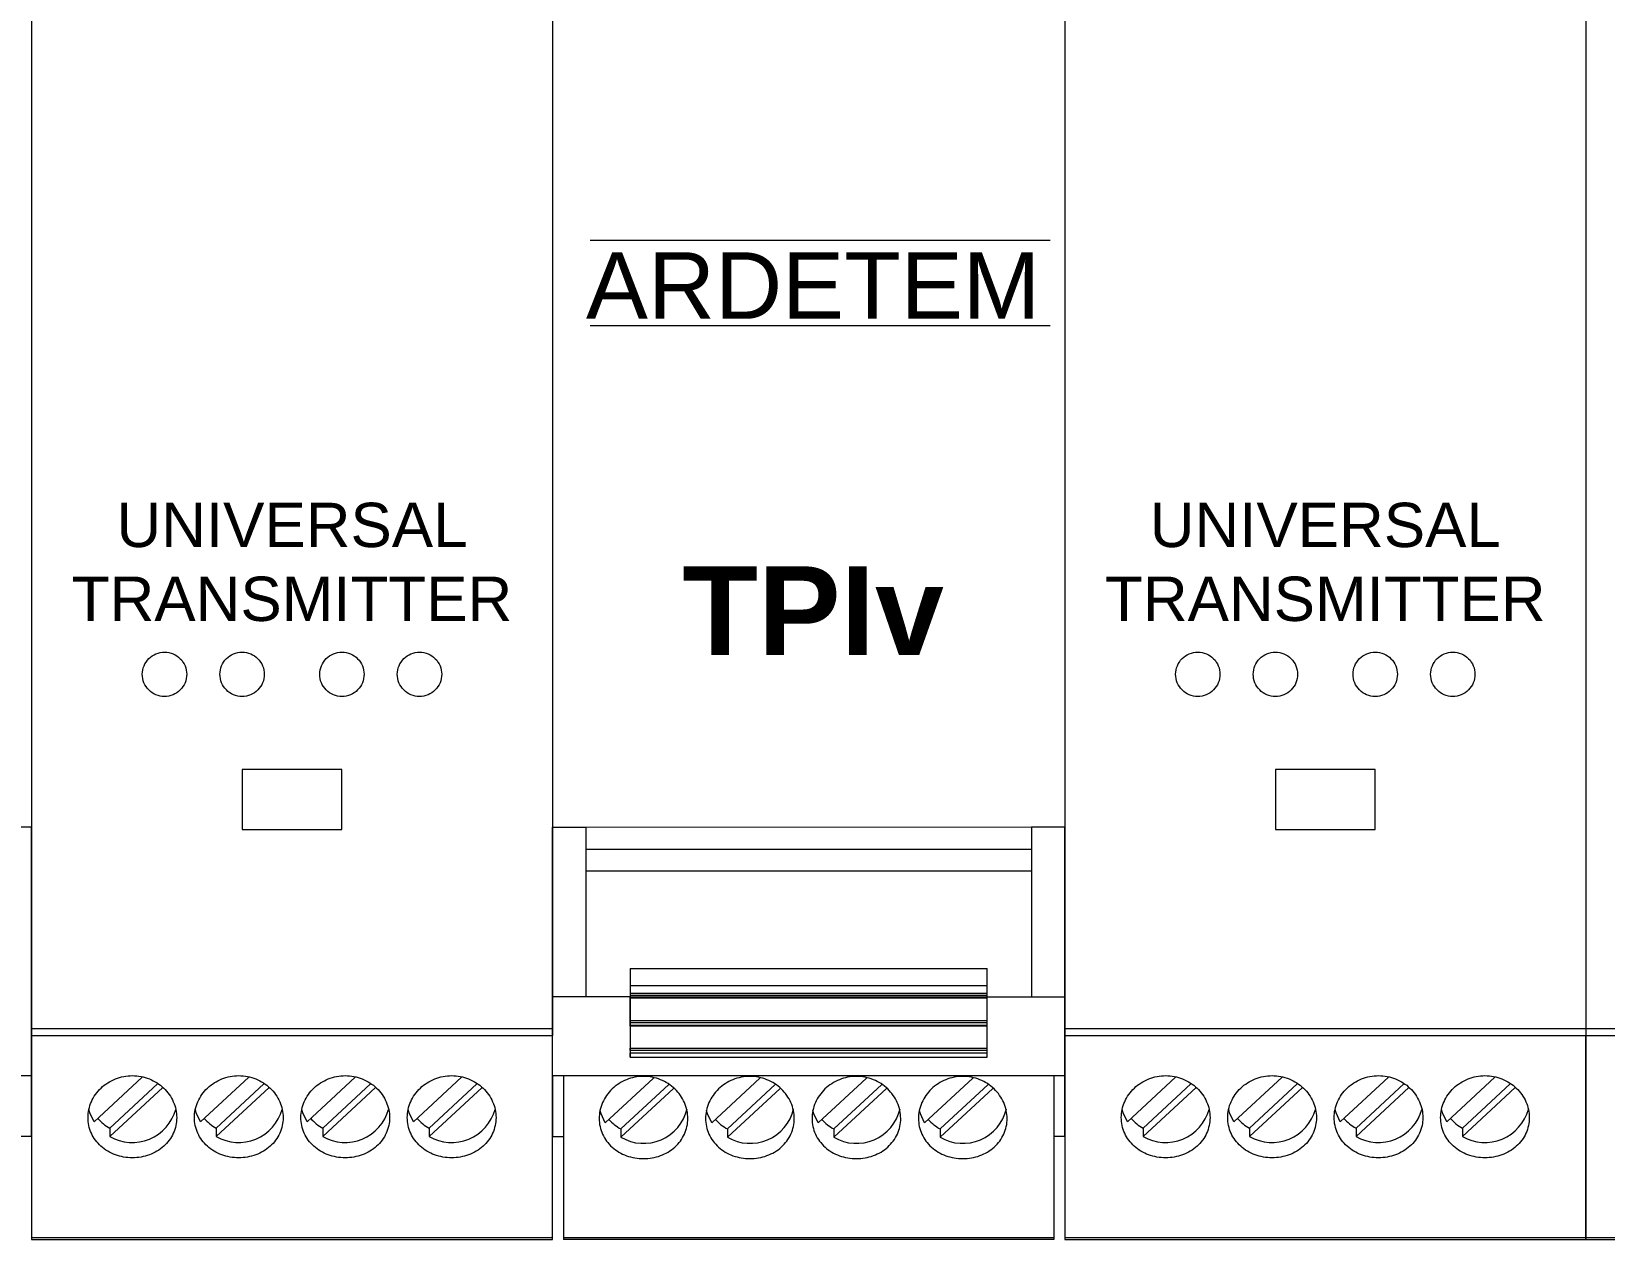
# Model space of a CAD drawing. Header units: millimetres. Extents: x 4137 to 6698, y 1400 to 3585.
# Drawn here: x 5303.6 to 5374.6, y 2686.8 to 2741.3 of the extents above; entities that cross this region are included whole.
import ezdxf

# ---------------------------------------------------------------- set-up
doc = ezdxf.new("R2010")
doc.units = ezdxf.units.MM
doc.layers.add('000-PI-Oprema', color=30, linetype='Continuous', lineweight=5)
doc.styles.get("Standard").update_dxf_attribs({"font": 'arial.ttf'})

msp = doc.modelspace()

# ---------------------------------------------------------------- linework, layer by layer
at = {"color": 0, "linetype": 'ByBlock', "lineweight": 0}
for p, q in [((5303.645, 2777.166), (5303.645, 2696.278)), ((5327.145, 2777.172), (5327.145, 2696.278)), ((5350.245, 2777.166), (5350.245, 2696.278)), ((5303.645, 2694.164), (5303.645, 2705.384)), ((5327.145, 2705.384), (5328.645, 2705.384)), ((5327.145, 2694.164), (5327.145, 2705.384)), ((5350.245, 2694.164), (5350.245, 2705.384)), ((5330.645, 2697.731), (5327.145, 2697.731)), ((5346.744, 2697.731), (5350.244, 2697.731)), ((5303.645, 2694.164), (5280.545, 2694.164)), ((5303.645, 2691.428), (5303.645, 2694.164)), ((5327.145, 2694.164), (5327.145, 2691.428)), ((5350.245, 2694.164), (5327.145, 2694.164)), ((5329.524, 2692.048), (5331.696, 2694.062)), ((5332.391, 2693.77), (5330.231, 2691.767)), ((5334.324, 2692.048), (5336.496, 2694.062)), ((5337.191, 2693.77), (5335.031, 2691.767)), ((5339.124, 2692.048), (5341.296, 2694.062)), ((5341.991, 2693.77), (5339.831, 2691.767)), ((5343.924, 2692.048), (5346.096, 2694.062)), ((5346.791, 2693.77), (5344.631, 2691.767)), ((5350.245, 2691.428), (5350.245, 2694.164)), ((5332.606, 2693.595), (5330.231, 2691.392)), ((5337.406, 2693.595), (5335.031, 2691.392)), ((5342.206, 2693.595), (5339.831, 2691.392)), ((5347.006, 2693.595), (5344.631, 2691.392)), ((5330.231, 2691.767), (5330.231, 2691.392)), ((5335.031, 2691.767), (5335.031, 2691.392)), ((5339.831, 2691.767), (5339.831, 2691.392)), ((5344.631, 2691.767), (5344.631, 2691.392)), ((5327.645, 2686.878), (5349.745, 2686.878)), ((5349.745, 2686.778), (5327.645, 2686.778))]:
    msp.add_line(p, q, dxfattribs=at)
at = {"color": 0, "linetype": 'ByBlock', "lineweight": 0, "ltscale": 0.25}
for p, q in [((5328.834, 2731.857), (5349.584, 2731.857)), ((5328.834, 2728.008), (5349.584, 2728.008)), ((5303.645, 2705.384), (5302.145, 2705.384)), ((5327.145, 2705.384), (5328.645, 2705.384)), ((5328.645, 2705.384), (5348.741, 2705.395)), ((5328.645, 2705.384), (5328.645, 2697.731)), ((5328.645, 2705.384), (5328.645, 2704.384)), ((5348.741, 2705.389), (5348.745, 2697.736)), ((5350.245, 2705.384), (5348.745, 2705.384)), ((5328.645, 2704.384), (5348.741, 2704.395)), ((5348.741, 2704.395), (5348.741, 2703.395)), ((5348.741, 2703.395), (5328.645, 2703.395)), ((5328.645, 2703.395), (5328.645, 2699.395)), ((5330.645, 2699.006), (5346.744, 2699.006)), ((5330.645, 2699.006), (5330.645, 2695.006)), ((5346.744, 2695.006), (5346.744, 2699.006)), ((5346.744, 2698.231), (5330.645, 2698.231)), ((5346.744, 2697.731), (5346.744, 2698.231)), ((5330.645, 2697.888), (5346.744, 2697.888)), ((5346.744, 2697.788), (5330.645, 2697.788)), ((5330.645, 2696.406), (5330.645, 2697.731)), ((5330.645, 2697.731), (5346.744, 2697.731)), ((5330.645, 2697.688), (5346.744, 2697.688)), ((5330.645, 2696.654), (5346.744, 2696.654)), ((5346.744, 2696.554), (5330.645, 2696.554)), ((5330.645, 2696.454), (5346.744, 2696.454)), ((5346.744, 2696.406), (5330.645, 2696.406)), ((5346.744, 2695.406), (5346.744, 2696.406)), ((5330.645, 2695.306), (5330.645, 2695.406)), ((5330.645, 2695.406), (5346.744, 2695.406)), ((5346.744, 2695.306), (5330.645, 2695.306)), ((5330.645, 2695.006), (5330.645, 2695.206)), ((5330.645, 2695.206), (5346.744, 2695.206)), ((5346.744, 2695.206), (5346.744, 2695.306)), ((5330.645, 2695.006), (5346.744, 2695.006)), ((5327.645, 2694.164), (5327.645, 2686.778)), ((5349.745, 2694.164), (5349.745, 2686.778)), ((5303.645, 2691.428), (5303.145, 2691.428)), ((5327.145, 2691.428), (5327.645, 2691.428)), ((5350.245, 2691.428), (5349.745, 2691.428))]:
    msp.add_line(p, q, dxfattribs=at)
at = {"color": 0, "linetype": 'ByBlock', "lineweight": 0, "flags": 128}
for points in [[(5329.524, 2692.048), (5329.332, 2692.454), (5329.29, 2692.605)], [(5334.324, 2692.048), (5334.132, 2692.454), (5334.09, 2692.605)], [(5339.124, 2692.048), (5338.932, 2692.454), (5338.89, 2692.605)], [(5343.924, 2692.048), (5343.732, 2692.454), (5343.69, 2692.605)]]:
    msp.add_lwpolyline(points, dxfattribs=at)
at = {"color": 0, "linetype": 'ByBlock', "lineweight": 0}
for centre, radius, start, end in [((5331.249, 2693.14), 2.023, 239.77246, 346.59994), ((5336.049, 2693.14), 2.023, 239.77246, 346.59994), ((5340.849, 2693.14), 2.023, 239.77246, 346.59994), ((5345.649, 2693.14), 2.023, 239.77246, 346.59994), ((5331.169, 2693.492), 1.964, 221.10603, 241.47408), ((5335.969, 2693.492), 1.964, 221.10603, 241.47408), ((5340.769, 2693.492), 1.964, 221.10603, 241.47408), ((5345.569, 2693.492), 1.964, 221.10603, 241.47408)]:
    msp.add_arc(centre, radius, start, end, dxfattribs=at)
for points in [[(5331.246, 2694.136), (5331.379, 2694.136), (5331.509, 2694.123), (5331.764, 2694.074), (5331.892, 2694.037), (5332.134, 2693.94), (5332.249, 2693.881), (5332.466, 2693.741), (5332.569, 2693.66), (5332.845, 2693.396), (5332.994, 2693.184), (5333.194, 2692.73), (5333.246, 2692.484), (5333.247, 2692.121), (5333.234, 2691.998), (5333.182, 2691.763), (5333.145, 2691.648), (5333.045, 2691.428), (5332.982, 2691.321), (5332.837, 2691.125), (5332.755, 2691.034), (5332.568, 2690.867), (5332.467, 2690.792), (5332.251, 2690.663), (5332.134, 2690.607), (5331.891, 2690.518), (5331.767, 2690.484), (5331.51, 2690.439), (5331.378, 2690.427), (5330.986, 2690.427), (5330.723, 2690.473), (5330.241, 2690.651), (5330.018, 2690.783), (5329.741, 2691.031), (5329.657, 2691.124), (5329.512, 2691.32), (5329.45, 2691.425), (5329.349, 2691.645), (5329.311, 2691.762), (5329.26, 2691.997), (5329.247, 2692.117), (5329.246, 2692.362), (5329.259, 2692.483), (5329.31, 2692.722), (5329.348, 2692.841), (5329.448, 2693.07), (5329.51, 2693.179), (5329.655, 2693.385), (5329.739, 2693.483), (5330.015, 2693.748), (5330.238, 2693.891), (5330.719, 2694.084), (5330.982, 2694.136), (5331.246, 2694.136)], [(5336.046, 2694.136), (5336.179, 2694.136), (5336.309, 2694.123), (5336.564, 2694.074), (5336.692, 2694.037), (5336.934, 2693.94), (5337.049, 2693.881), (5337.266, 2693.741), (5337.369, 2693.66), (5337.645, 2693.396), (5337.794, 2693.184), (5337.994, 2692.73), (5338.046, 2692.484), (5338.047, 2692.121), (5338.034, 2691.998), (5337.982, 2691.763), (5337.945, 2691.648), (5337.845, 2691.428), (5337.782, 2691.321), (5337.637, 2691.125), (5337.555, 2691.034), (5337.368, 2690.867), (5337.267, 2690.792), (5337.051, 2690.663), (5336.934, 2690.607), (5336.691, 2690.518), (5336.567, 2690.484), (5336.31, 2690.439), (5336.178, 2690.427), (5335.786, 2690.427), (5335.523, 2690.473), (5335.041, 2690.651), (5334.818, 2690.783), (5334.541, 2691.031), (5334.457, 2691.124), (5334.312, 2691.32), (5334.25, 2691.425), (5334.149, 2691.645), (5334.111, 2691.762), (5334.06, 2691.997), (5334.047, 2692.117), (5334.046, 2692.362), (5334.059, 2692.483), (5334.11, 2692.722), (5334.148, 2692.841), (5334.248, 2693.07), (5334.31, 2693.179), (5334.455, 2693.385), (5334.539, 2693.483), (5334.815, 2693.748), (5335.038, 2693.891), (5335.519, 2694.084), (5335.782, 2694.136), (5336.046, 2694.136)], [(5340.846, 2694.136), (5340.979, 2694.136), (5341.109, 2694.123), (5341.364, 2694.074), (5341.492, 2694.037), (5341.734, 2693.94), (5341.849, 2693.881), (5342.066, 2693.741), (5342.169, 2693.66), (5342.445, 2693.396), (5342.594, 2693.184), (5342.794, 2692.73), (5342.846, 2692.484), (5342.847, 2692.121), (5342.834, 2691.998), (5342.782, 2691.763), (5342.745, 2691.648), (5342.645, 2691.428), (5342.582, 2691.321), (5342.437, 2691.125), (5342.355, 2691.034), (5342.168, 2690.867), (5342.067, 2690.792), (5341.851, 2690.663), (5341.734, 2690.607), (5341.491, 2690.518), (5341.367, 2690.484), (5341.11, 2690.439), (5340.978, 2690.427), (5340.586, 2690.427), (5340.323, 2690.473), (5339.841, 2690.651), (5339.618, 2690.783), (5339.341, 2691.031), (5339.257, 2691.124), (5339.112, 2691.32), (5339.05, 2691.425), (5338.949, 2691.645), (5338.911, 2691.762), (5338.86, 2691.997), (5338.847, 2692.117), (5338.846, 2692.362), (5338.859, 2692.483), (5338.91, 2692.722), (5338.948, 2692.841), (5339.048, 2693.07), (5339.11, 2693.179), (5339.255, 2693.385), (5339.339, 2693.483), (5339.615, 2693.748), (5339.838, 2693.891), (5340.319, 2694.084), (5340.582, 2694.136), (5340.846, 2694.136)], [(5345.646, 2694.136), (5345.779, 2694.136), (5345.909, 2694.123), (5346.164, 2694.074), (5346.292, 2694.037), (5346.534, 2693.94), (5346.649, 2693.881), (5346.866, 2693.741), (5346.969, 2693.66), (5347.245, 2693.396), (5347.394, 2693.184), (5347.594, 2692.73), (5347.646, 2692.484), (5347.647, 2692.121), (5347.634, 2691.998), (5347.582, 2691.763), (5347.545, 2691.648), (5347.445, 2691.428), (5347.382, 2691.321), (5347.237, 2691.125), (5347.155, 2691.034), (5346.968, 2690.867), (5346.867, 2690.792), (5346.651, 2690.663), (5346.534, 2690.607), (5346.291, 2690.518), (5346.167, 2690.484), (5345.91, 2690.439), (5345.778, 2690.427), (5345.386, 2690.427), (5345.123, 2690.473), (5344.641, 2690.651), (5344.418, 2690.783), (5344.141, 2691.031), (5344.057, 2691.124), (5343.912, 2691.32), (5343.85, 2691.425), (5343.749, 2691.645), (5343.711, 2691.762), (5343.66, 2691.997), (5343.647, 2692.117), (5343.646, 2692.362), (5343.659, 2692.483), (5343.71, 2692.722), (5343.748, 2692.841), (5343.848, 2693.07), (5343.91, 2693.179), (5344.055, 2693.385), (5344.139, 2693.483), (5344.415, 2693.748), (5344.638, 2693.891), (5345.119, 2694.084), (5345.382, 2694.136), (5345.646, 2694.136)]]:
    msp.add_open_spline(points, degree=3, knots=[0, 0, 0, 0, 0.03125, 0.03125, 0.0625, 0.0625, 0.09375, 0.09375, 0.125, 0.125, 0.1875, 0.1875, 0.25, 0.25, 0.28125, 0.28125, 0.3125, 0.3125, 0.34375, 0.34375, 0.375, 0.375, 0.40625, 0.40625, 0.4375, 0.4375, 0.46875, 0.46875, 0.5, 0.5, 0.5625, 0.5625, 0.625, 0.625, 0.65625, 0.65625, 0.6875, 0.6875, 0.71875, 0.71875, 0.75, 0.75, 0.78125, 0.78125, 0.8125, 0.8125, 0.84375, 0.84375, 0.875, 0.875, 0.9375, 0.9375, 1, 1, 1, 1], dxfattribs=at)
at = {"layer": '000-PI-Oprema', "color": 0, "linetype": 'ByBlock', "lineweight": 0}
for p, q in [((5303.645, 2775.704), (5303.645, 2696.278)), ((5327.145, 2775.704), (5327.145, 2696.278)), ((5350.245, 2775.704), (5350.245, 2696.278)), ((5373.745, 2775.704), (5373.745, 2696.278)), ((5373.745, 2775.704), (5373.745, 2696.278)), ((5317.645, 2707.978), (5313.145, 2707.978)), ((5313.145, 2707.978), (5313.145, 2705.278)), ((5317.645, 2705.278), (5317.645, 2707.978)), ((5364.245, 2707.978), (5359.745, 2707.978)), ((5359.745, 2707.978), (5359.745, 2705.278)), ((5364.245, 2705.278), (5364.245, 2707.978)), ((5313.145, 2705.278), (5317.645, 2705.278)), ((5359.745, 2705.278), (5364.245, 2705.278)), ((5327.145, 2696.278), (5303.645, 2696.278)), ((5303.645, 2696.278), (5303.645, 2695.978)), ((5303.645, 2695.978), (5303.645, 2686.878)), ((5303.645, 2695.978), (5327.145, 2695.978)), ((5327.145, 2696.278), (5327.145, 2695.978)), ((5327.145, 2686.878), (5327.145, 2695.978)), ((5373.745, 2696.278), (5350.245, 2696.278)), ((5350.245, 2696.278), (5350.245, 2695.978)), ((5350.245, 2695.978), (5350.245, 2686.878)), ((5350.245, 2695.978), (5373.745, 2695.978)), ((5373.745, 2696.278), (5373.745, 2695.978)), ((5397.245, 2696.278), (5373.745, 2696.278)), ((5373.745, 2696.278), (5373.745, 2695.978)), ((5373.745, 2686.878), (5373.745, 2695.978)), ((5373.745, 2695.978), (5373.745, 2686.878)), ((5373.745, 2695.978), (5397.245, 2695.978)), ((5306.472, 2692.085), (5308.643, 2694.098)), ((5309.331, 2693.799), (5307.179, 2691.804)), ((5311.272, 2692.085), (5313.443, 2694.098)), ((5314.131, 2693.799), (5311.979, 2691.804)), ((5316.072, 2692.085), (5318.243, 2694.098)), ((5318.931, 2693.799), (5316.779, 2691.804)), ((5320.872, 2692.085), (5323.043, 2694.098)), ((5323.731, 2693.799), (5321.579, 2691.804)), ((5353.072, 2692.085), (5355.243, 2694.098)), ((5355.931, 2693.799), (5353.779, 2691.804)), ((5357.872, 2692.085), (5360.043, 2694.098)), ((5360.731, 2693.799), (5358.579, 2691.804)), ((5362.672, 2692.085), (5364.843, 2694.098)), ((5365.531, 2693.799), (5363.379, 2691.804)), ((5367.472, 2692.085), (5369.643, 2694.098)), ((5370.331, 2693.799), (5368.179, 2691.804)), ((5309.564, 2693.641), (5307.179, 2691.43)), ((5314.364, 2693.641), (5311.979, 2691.43)), ((5319.164, 2693.641), (5316.779, 2691.43)), ((5323.964, 2693.641), (5321.579, 2691.43)), ((5356.164, 2693.641), (5353.779, 2691.43)), ((5360.964, 2693.641), (5358.579, 2691.43)), ((5365.764, 2693.641), (5363.379, 2691.43)), ((5370.564, 2693.641), (5368.179, 2691.43)), ((5307.179, 2691.804), (5307.179, 2691.43)), ((5311.979, 2691.804), (5311.979, 2691.43)), ((5316.779, 2691.804), (5316.779, 2691.43)), ((5321.579, 2691.804), (5321.579, 2691.43)), ((5353.779, 2691.804), (5353.779, 2691.43)), ((5358.579, 2691.804), (5358.579, 2691.43)), ((5363.379, 2691.804), (5363.379, 2691.43)), ((5368.179, 2691.804), (5368.179, 2691.43)), ((5303.645, 2686.878), (5327.145, 2686.878)), ((5303.645, 2686.878), (5303.645, 2686.778)), ((5303.645, 2686.778), (5327.145, 2686.778)), ((5327.145, 2686.778), (5327.145, 2686.878)), ((5350.245, 2686.878), (5373.745, 2686.878)), ((5350.245, 2686.878), (5350.245, 2686.778)), ((5350.245, 2686.778), (5373.745, 2686.778)), ((5373.745, 2686.778), (5373.745, 2686.878)), ((5373.745, 2686.878), (5397.245, 2686.878)), ((5373.745, 2686.878), (5373.745, 2686.778)), ((5373.745, 2686.778), (5397.245, 2686.778))]:
    msp.add_line(p, q, dxfattribs=at)
at = {"layer": '000-PI-Oprema', "color": 0, "linetype": 'ByBlock', "lineweight": 0, "flags": 128}
for points in [[(5306.472, 2692.085), (5306.28, 2692.491), (5306.239, 2692.642)], [(5311.272, 2692.085), (5311.08, 2692.491), (5311.039, 2692.642)], [(5316.072, 2692.085), (5315.88, 2692.491), (5315.839, 2692.642)], [(5320.872, 2692.085), (5320.68, 2692.491), (5320.639, 2692.642)], [(5353.072, 2692.085), (5352.88, 2692.491), (5352.839, 2692.642)], [(5357.872, 2692.085), (5357.68, 2692.491), (5357.639, 2692.642)], [(5362.672, 2692.085), (5362.48, 2692.491), (5362.439, 2692.642)], [(5367.472, 2692.085), (5367.28, 2692.491), (5367.239, 2692.642)]]:
    msp.add_lwpolyline(points, dxfattribs=at)
at = {"layer": '000-PI-Oprema', "color": 0, "linetype": 'ByBlock', "lineweight": 0}
for centre, radius, start, end in [((5308.193, 2693.193), 2.034, 240.1007, 344.49957), ((5312.993, 2693.193), 2.034, 240.1007, 344.49957), ((5317.793, 2693.193), 2.034, 240.1007, 344.49957), ((5322.593, 2693.193), 2.034, 240.1007, 344.49957), ((5354.793, 2693.193), 2.034, 240.1007, 344.49957), ((5359.593, 2693.193), 2.034, 240.1007, 344.49957), ((5364.393, 2693.193), 2.034, 240.1007, 344.49957), ((5369.193, 2693.193), 2.034, 240.1007, 344.49957), ((5308.117, 2693.53), 1.964, 221.10603, 241.47408), ((5312.917, 2693.53), 1.964, 221.10603, 241.47408), ((5317.717, 2693.53), 1.964, 221.10603, 241.47408), ((5322.517, 2693.53), 1.964, 221.10603, 241.47408), ((5354.717, 2693.53), 1.964, 221.10603, 241.47408), ((5359.517, 2693.53), 1.964, 221.10603, 241.47408), ((5364.317, 2693.53), 1.964, 221.10603, 241.47408), ((5369.117, 2693.53), 1.964, 221.10603, 241.47408)]:
    msp.add_arc(centre, radius, start, end, dxfattribs=at)
for points, knots in [([(5308.645, 2712.278), (5308.645, 2712.147), (5308.67, 2712.018), (5308.77, 2711.777), (5308.843, 2711.666), (5309.027, 2711.481), (5309.138, 2711.406), (5309.38, 2711.305), (5309.513, 2711.278), (5309.775, 2711.278), (5309.907, 2711.304), (5310.15, 2711.405), (5310.261, 2711.479), (5310.447, 2711.666), (5310.52, 2711.776), (5310.619, 2712.018), (5310.645, 2712.148), (5310.645, 2712.407), (5310.619, 2712.537), (5310.521, 2712.777), (5310.447, 2712.889), (5310.264, 2713.074), (5310.153, 2713.15), (5309.91, 2713.251), (5309.779, 2713.278), (5309.514, 2713.278), (5309.383, 2713.252), (5309.139, 2713.151), (5309.028, 2713.076), (5308.752, 2712.798), (5308.645, 2712.54), (5308.645, 2712.278)], [0, 0, 0, 0, 0.0625, 0.0625, 0.125, 0.125, 0.1875, 0.1875, 0.25, 0.25, 0.3125, 0.3125, 0.375, 0.375, 0.4375, 0.4375, 0.5, 0.5, 0.5625, 0.5625, 0.625, 0.625, 0.6875, 0.6875, 0.75, 0.75, 0.8125, 0.8125, 0.875, 0.875, 1, 1, 1, 1]), ([(5312.145, 2712.278), (5312.145, 2712.147), (5312.17, 2712.018), (5312.27, 2711.777), (5312.343, 2711.666), (5312.527, 2711.481), (5312.638, 2711.406), (5312.88, 2711.305), (5313.013, 2711.278), (5313.275, 2711.278), (5313.407, 2711.304), (5313.65, 2711.405), (5313.761, 2711.479), (5313.947, 2711.666), (5314.02, 2711.776), (5314.119, 2712.018), (5314.145, 2712.148), (5314.145, 2712.407), (5314.119, 2712.537), (5314.021, 2712.777), (5313.947, 2712.889), (5313.764, 2713.074), (5313.653, 2713.15), (5313.41, 2713.251), (5313.279, 2713.278), (5313.014, 2713.278), (5312.883, 2713.252), (5312.639, 2713.151), (5312.528, 2713.076), (5312.252, 2712.798), (5312.145, 2712.54), (5312.145, 2712.278)], [0, 0, 0, 0, 0.0625, 0.0625, 0.125, 0.125, 0.1875, 0.1875, 0.25, 0.25, 0.3125, 0.3125, 0.375, 0.375, 0.4375, 0.4375, 0.5, 0.5, 0.5625, 0.5625, 0.625, 0.625, 0.6875, 0.6875, 0.75, 0.75, 0.8125, 0.8125, 0.875, 0.875, 1, 1, 1, 1]), ([(5316.645, 2712.278), (5316.645, 2712.147), (5316.67, 2712.018), (5316.77, 2711.777), (5316.843, 2711.666), (5317.027, 2711.481), (5317.138, 2711.406), (5317.38, 2711.305), (5317.513, 2711.278), (5317.775, 2711.278), (5317.907, 2711.304), (5318.15, 2711.405), (5318.261, 2711.479), (5318.447, 2711.666), (5318.52, 2711.776), (5318.619, 2712.018), (5318.645, 2712.148), (5318.645, 2712.407), (5318.619, 2712.537), (5318.521, 2712.777), (5318.447, 2712.889), (5318.264, 2713.074), (5318.153, 2713.15), (5317.91, 2713.251), (5317.779, 2713.278), (5317.514, 2713.278), (5317.383, 2713.252), (5317.139, 2713.151), (5317.028, 2713.076), (5316.752, 2712.798), (5316.645, 2712.54), (5316.645, 2712.278)], [0, 0, 0, 0, 0.0625, 0.0625, 0.125, 0.125, 0.1875, 0.1875, 0.25, 0.25, 0.3125, 0.3125, 0.375, 0.375, 0.4375, 0.4375, 0.5, 0.5, 0.5625, 0.5625, 0.625, 0.625, 0.6875, 0.6875, 0.75, 0.75, 0.8125, 0.8125, 0.875, 0.875, 1, 1, 1, 1]), ([(5320.145, 2712.278), (5320.145, 2712.147), (5320.17, 2712.018), (5320.27, 2711.777), (5320.343, 2711.666), (5320.527, 2711.481), (5320.638, 2711.406), (5320.88, 2711.305), (5321.013, 2711.278), (5321.275, 2711.278), (5321.407, 2711.304), (5321.65, 2711.405), (5321.761, 2711.479), (5321.947, 2711.666), (5322.02, 2711.776), (5322.119, 2712.018), (5322.145, 2712.148), (5322.145, 2712.407), (5322.119, 2712.537), (5322.021, 2712.777), (5321.947, 2712.889), (5321.764, 2713.074), (5321.653, 2713.15), (5321.41, 2713.251), (5321.279, 2713.278), (5321.014, 2713.278), (5320.883, 2713.252), (5320.639, 2713.151), (5320.528, 2713.076), (5320.252, 2712.798), (5320.145, 2712.54), (5320.145, 2712.278)], [0, 0, 0, 0, 0.0625, 0.0625, 0.125, 0.125, 0.1875, 0.1875, 0.25, 0.25, 0.3125, 0.3125, 0.375, 0.375, 0.4375, 0.4375, 0.5, 0.5, 0.5625, 0.5625, 0.625, 0.625, 0.6875, 0.6875, 0.75, 0.75, 0.8125, 0.8125, 0.875, 0.875, 1, 1, 1, 1]), ([(5355.245, 2712.278), (5355.245, 2712.147), (5355.27, 2712.018), (5355.37, 2711.777), (5355.443, 2711.666), (5355.627, 2711.481), (5355.738, 2711.406), (5355.98, 2711.305), (5356.113, 2711.278), (5356.375, 2711.278), (5356.507, 2711.304), (5356.75, 2711.405), (5356.861, 2711.479), (5357.047, 2711.666), (5357.12, 2711.776), (5357.219, 2712.018), (5357.245, 2712.148), (5357.245, 2712.407), (5357.219, 2712.537), (5357.121, 2712.777), (5357.047, 2712.889), (5356.864, 2713.074), (5356.753, 2713.15), (5356.51, 2713.251), (5356.379, 2713.278), (5356.114, 2713.278), (5355.983, 2713.252), (5355.739, 2713.151), (5355.628, 2713.076), (5355.352, 2712.798), (5355.245, 2712.54), (5355.245, 2712.278)], [0, 0, 0, 0, 0.0625, 0.0625, 0.125, 0.125, 0.1875, 0.1875, 0.25, 0.25, 0.3125, 0.3125, 0.375, 0.375, 0.4375, 0.4375, 0.5, 0.5, 0.5625, 0.5625, 0.625, 0.625, 0.6875, 0.6875, 0.75, 0.75, 0.8125, 0.8125, 0.875, 0.875, 1, 1, 1, 1]), ([(5358.745, 2712.278), (5358.745, 2712.147), (5358.77, 2712.018), (5358.87, 2711.777), (5358.943, 2711.666), (5359.127, 2711.481), (5359.238, 2711.406), (5359.48, 2711.305), (5359.613, 2711.278), (5359.875, 2711.278), (5360.007, 2711.304), (5360.25, 2711.405), (5360.361, 2711.479), (5360.547, 2711.666), (5360.62, 2711.776), (5360.719, 2712.018), (5360.745, 2712.148), (5360.745, 2712.407), (5360.719, 2712.537), (5360.621, 2712.777), (5360.547, 2712.889), (5360.364, 2713.074), (5360.253, 2713.15), (5360.01, 2713.251), (5359.879, 2713.278), (5359.614, 2713.278), (5359.483, 2713.252), (5359.239, 2713.151), (5359.128, 2713.076), (5358.852, 2712.798), (5358.745, 2712.54), (5358.745, 2712.278)], [0, 0, 0, 0, 0.0625, 0.0625, 0.125, 0.125, 0.1875, 0.1875, 0.25, 0.25, 0.3125, 0.3125, 0.375, 0.375, 0.4375, 0.4375, 0.5, 0.5, 0.5625, 0.5625, 0.625, 0.625, 0.6875, 0.6875, 0.75, 0.75, 0.8125, 0.8125, 0.875, 0.875, 1, 1, 1, 1]), ([(5363.245, 2712.278), (5363.245, 2712.147), (5363.27, 2712.018), (5363.37, 2711.777), (5363.443, 2711.666), (5363.627, 2711.481), (5363.738, 2711.406), (5363.98, 2711.305), (5364.113, 2711.278), (5364.375, 2711.278), (5364.507, 2711.304), (5364.75, 2711.405), (5364.861, 2711.479), (5365.047, 2711.666), (5365.12, 2711.776), (5365.219, 2712.018), (5365.245, 2712.148), (5365.245, 2712.407), (5365.219, 2712.537), (5365.121, 2712.777), (5365.047, 2712.889), (5364.864, 2713.074), (5364.753, 2713.15), (5364.51, 2713.251), (5364.379, 2713.278), (5364.114, 2713.278), (5363.983, 2713.252), (5363.739, 2713.151), (5363.628, 2713.076), (5363.352, 2712.798), (5363.245, 2712.54), (5363.245, 2712.278)], [0, 0, 0, 0, 0.0625, 0.0625, 0.125, 0.125, 0.1875, 0.1875, 0.25, 0.25, 0.3125, 0.3125, 0.375, 0.375, 0.4375, 0.4375, 0.5, 0.5, 0.5625, 0.5625, 0.625, 0.625, 0.6875, 0.6875, 0.75, 0.75, 0.8125, 0.8125, 0.875, 0.875, 1, 1, 1, 1]), ([(5366.745, 2712.278), (5366.745, 2712.147), (5366.77, 2712.018), (5366.87, 2711.777), (5366.943, 2711.666), (5367.127, 2711.481), (5367.238, 2711.406), (5367.48, 2711.305), (5367.613, 2711.278), (5367.875, 2711.278), (5368.007, 2711.304), (5368.25, 2711.405), (5368.361, 2711.479), (5368.547, 2711.666), (5368.62, 2711.776), (5368.719, 2712.018), (5368.745, 2712.148), (5368.745, 2712.407), (5368.719, 2712.537), (5368.621, 2712.777), (5368.547, 2712.889), (5368.364, 2713.074), (5368.253, 2713.15), (5368.01, 2713.251), (5367.879, 2713.278), (5367.614, 2713.278), (5367.483, 2713.252), (5367.239, 2713.151), (5367.128, 2713.076), (5366.852, 2712.798), (5366.745, 2712.54), (5366.745, 2712.278)], [0, 0, 0, 0, 0.0625, 0.0625, 0.125, 0.125, 0.1875, 0.1875, 0.25, 0.25, 0.3125, 0.3125, 0.375, 0.375, 0.4375, 0.4375, 0.5, 0.5, 0.5625, 0.5625, 0.625, 0.625, 0.6875, 0.6875, 0.75, 0.75, 0.8125, 0.8125, 0.875, 0.875, 1, 1, 1, 1]), ([(5308.195, 2690.464), (5308.327, 2690.464), (5308.457, 2690.476), (5308.713, 2690.521), (5308.84, 2690.555), (5309.082, 2690.645), (5309.197, 2690.699), (5309.414, 2690.829), (5309.517, 2690.905), (5309.794, 2691.153), (5309.943, 2691.354), (5310.142, 2691.793), (5310.195, 2692.035), (5310.195, 2692.398), (5310.182, 2692.522), (5310.131, 2692.762), (5310.093, 2692.879), (5309.993, 2693.107), (5309.93, 2693.218), (5309.786, 2693.424), (5309.703, 2693.52), (5309.516, 2693.699), (5309.416, 2693.778), (5309.199, 2693.917), (5309.082, 2693.977), (5308.84, 2694.074), (5308.715, 2694.111), (5308.459, 2694.161), (5308.326, 2694.173), (5307.935, 2694.173), (5307.671, 2694.123), (5307.19, 2693.93), (5306.967, 2693.787), (5306.69, 2693.523), (5306.605, 2693.425), (5306.46, 2693.219), (5306.398, 2693.11), (5306.298, 2692.882), (5306.259, 2692.763), (5306.208, 2692.524), (5306.195, 2692.402), (5306.195, 2692.157), (5306.208, 2692.037), (5306.258, 2691.802), (5306.297, 2691.686), (5306.397, 2691.465), (5306.458, 2691.361), (5306.603, 2691.164), (5306.687, 2691.071), (5306.964, 2690.822), (5307.187, 2690.689), (5307.668, 2690.512), (5307.93, 2690.464), (5308.195, 2690.464)], [0, 0, 0, 0, 0.03125, 0.03125, 0.0625, 0.0625, 0.09375, 0.09375, 0.125, 0.125, 0.1875, 0.1875, 0.25, 0.25, 0.28125, 0.28125, 0.3125, 0.3125, 0.34375, 0.34375, 0.375, 0.375, 0.40625, 0.40625, 0.4375, 0.4375, 0.46875, 0.46875, 0.5, 0.5, 0.5625, 0.5625, 0.625, 0.625, 0.65625, 0.65625, 0.6875, 0.6875, 0.71875, 0.71875, 0.75, 0.75, 0.78125, 0.78125, 0.8125, 0.8125, 0.84375, 0.84375, 0.875, 0.875, 0.9375, 0.9375, 1, 1, 1, 1]), ([(5312.995, 2690.464), (5313.127, 2690.464), (5313.257, 2690.476), (5313.513, 2690.521), (5313.64, 2690.555), (5313.882, 2690.645), (5313.997, 2690.699), (5314.214, 2690.829), (5314.317, 2690.905), (5314.594, 2691.153), (5314.743, 2691.354), (5314.942, 2691.793), (5314.995, 2692.035), (5314.995, 2692.398), (5314.982, 2692.522), (5314.931, 2692.762), (5314.893, 2692.879), (5314.793, 2693.107), (5314.73, 2693.218), (5314.586, 2693.424), (5314.503, 2693.52), (5314.316, 2693.699), (5314.216, 2693.778), (5313.999, 2693.917), (5313.882, 2693.977), (5313.64, 2694.074), (5313.515, 2694.111), (5313.259, 2694.161), (5313.126, 2694.173), (5312.735, 2694.173), (5312.471, 2694.123), (5311.99, 2693.93), (5311.767, 2693.787), (5311.49, 2693.523), (5311.405, 2693.425), (5311.26, 2693.219), (5311.198, 2693.11), (5311.098, 2692.882), (5311.059, 2692.763), (5311.008, 2692.524), (5310.995, 2692.402), (5310.995, 2692.157), (5311.008, 2692.037), (5311.058, 2691.802), (5311.097, 2691.686), (5311.197, 2691.465), (5311.258, 2691.361), (5311.403, 2691.164), (5311.487, 2691.071), (5311.764, 2690.822), (5311.987, 2690.689), (5312.468, 2690.512), (5312.73, 2690.464), (5312.995, 2690.464)], [0, 0, 0, 0, 0.03125, 0.03125, 0.0625, 0.0625, 0.09375, 0.09375, 0.125, 0.125, 0.1875, 0.1875, 0.25, 0.25, 0.28125, 0.28125, 0.3125, 0.3125, 0.34375, 0.34375, 0.375, 0.375, 0.40625, 0.40625, 0.4375, 0.4375, 0.46875, 0.46875, 0.5, 0.5, 0.5625, 0.5625, 0.625, 0.625, 0.65625, 0.65625, 0.6875, 0.6875, 0.71875, 0.71875, 0.75, 0.75, 0.78125, 0.78125, 0.8125, 0.8125, 0.84375, 0.84375, 0.875, 0.875, 0.9375, 0.9375, 1, 1, 1, 1]), ([(5317.795, 2690.464), (5317.927, 2690.464), (5318.057, 2690.476), (5318.313, 2690.521), (5318.44, 2690.555), (5318.682, 2690.645), (5318.797, 2690.699), (5319.014, 2690.829), (5319.117, 2690.905), (5319.394, 2691.153), (5319.543, 2691.354), (5319.742, 2691.793), (5319.795, 2692.035), (5319.795, 2692.398), (5319.782, 2692.522), (5319.731, 2692.762), (5319.693, 2692.879), (5319.593, 2693.107), (5319.53, 2693.218), (5319.386, 2693.424), (5319.303, 2693.52), (5319.116, 2693.699), (5319.016, 2693.778), (5318.799, 2693.917), (5318.682, 2693.977), (5318.44, 2694.074), (5318.315, 2694.111), (5318.059, 2694.161), (5317.926, 2694.173), (5317.535, 2694.173), (5317.271, 2694.123), (5316.79, 2693.93), (5316.567, 2693.787), (5316.29, 2693.523), (5316.205, 2693.425), (5316.06, 2693.219), (5315.998, 2693.11), (5315.898, 2692.882), (5315.859, 2692.763), (5315.808, 2692.524), (5315.795, 2692.402), (5315.795, 2692.157), (5315.808, 2692.037), (5315.858, 2691.802), (5315.897, 2691.686), (5315.997, 2691.465), (5316.058, 2691.361), (5316.203, 2691.164), (5316.287, 2691.071), (5316.564, 2690.822), (5316.787, 2690.689), (5317.268, 2690.512), (5317.53, 2690.464), (5317.795, 2690.464)], [0, 0, 0, 0, 0.03125, 0.03125, 0.0625, 0.0625, 0.09375, 0.09375, 0.125, 0.125, 0.1875, 0.1875, 0.25, 0.25, 0.28125, 0.28125, 0.3125, 0.3125, 0.34375, 0.34375, 0.375, 0.375, 0.40625, 0.40625, 0.4375, 0.4375, 0.46875, 0.46875, 0.5, 0.5, 0.5625, 0.5625, 0.625, 0.625, 0.65625, 0.65625, 0.6875, 0.6875, 0.71875, 0.71875, 0.75, 0.75, 0.78125, 0.78125, 0.8125, 0.8125, 0.84375, 0.84375, 0.875, 0.875, 0.9375, 0.9375, 1, 1, 1, 1]), ([(5322.595, 2690.464), (5322.727, 2690.464), (5322.857, 2690.476), (5323.113, 2690.521), (5323.24, 2690.555), (5323.482, 2690.645), (5323.597, 2690.699), (5323.814, 2690.829), (5323.917, 2690.905), (5324.194, 2691.153), (5324.343, 2691.354), (5324.542, 2691.793), (5324.595, 2692.035), (5324.595, 2692.398), (5324.582, 2692.522), (5324.531, 2692.762), (5324.493, 2692.879), (5324.393, 2693.107), (5324.33, 2693.218), (5324.186, 2693.424), (5324.103, 2693.52), (5323.916, 2693.699), (5323.816, 2693.778), (5323.599, 2693.917), (5323.482, 2693.977), (5323.24, 2694.074), (5323.115, 2694.111), (5322.859, 2694.161), (5322.726, 2694.173), (5322.335, 2694.173), (5322.071, 2694.123), (5321.59, 2693.93), (5321.367, 2693.787), (5321.09, 2693.523), (5321.005, 2693.425), (5320.86, 2693.219), (5320.798, 2693.11), (5320.698, 2692.882), (5320.659, 2692.763), (5320.608, 2692.524), (5320.595, 2692.402), (5320.595, 2692.157), (5320.608, 2692.037), (5320.658, 2691.802), (5320.697, 2691.686), (5320.797, 2691.465), (5320.858, 2691.361), (5321.003, 2691.164), (5321.087, 2691.071), (5321.364, 2690.822), (5321.587, 2690.689), (5322.068, 2690.512), (5322.33, 2690.464), (5322.595, 2690.464)], [0, 0, 0, 0, 0.03125, 0.03125, 0.0625, 0.0625, 0.09375, 0.09375, 0.125, 0.125, 0.1875, 0.1875, 0.25, 0.25, 0.28125, 0.28125, 0.3125, 0.3125, 0.34375, 0.34375, 0.375, 0.375, 0.40625, 0.40625, 0.4375, 0.4375, 0.46875, 0.46875, 0.5, 0.5, 0.5625, 0.5625, 0.625, 0.625, 0.65625, 0.65625, 0.6875, 0.6875, 0.71875, 0.71875, 0.75, 0.75, 0.78125, 0.78125, 0.8125, 0.8125, 0.84375, 0.84375, 0.875, 0.875, 0.9375, 0.9375, 1, 1, 1, 1]), ([(5354.795, 2690.464), (5354.927, 2690.464), (5355.057, 2690.476), (5355.313, 2690.521), (5355.44, 2690.555), (5355.682, 2690.645), (5355.797, 2690.699), (5356.014, 2690.829), (5356.117, 2690.905), (5356.394, 2691.153), (5356.543, 2691.354), (5356.742, 2691.793), (5356.795, 2692.035), (5356.795, 2692.398), (5356.782, 2692.522), (5356.731, 2692.762), (5356.693, 2692.879), (5356.593, 2693.107), (5356.53, 2693.218), (5356.386, 2693.424), (5356.303, 2693.52), (5356.116, 2693.699), (5356.016, 2693.778), (5355.799, 2693.917), (5355.682, 2693.977), (5355.44, 2694.074), (5355.315, 2694.111), (5355.059, 2694.161), (5354.926, 2694.173), (5354.535, 2694.173), (5354.271, 2694.123), (5353.79, 2693.93), (5353.567, 2693.787), (5353.29, 2693.523), (5353.205, 2693.425), (5353.06, 2693.219), (5352.998, 2693.11), (5352.898, 2692.882), (5352.859, 2692.763), (5352.808, 2692.524), (5352.795, 2692.402), (5352.795, 2692.157), (5352.808, 2692.037), (5352.858, 2691.802), (5352.897, 2691.686), (5352.997, 2691.465), (5353.058, 2691.361), (5353.203, 2691.164), (5353.287, 2691.071), (5353.564, 2690.822), (5353.787, 2690.689), (5354.268, 2690.512), (5354.53, 2690.464), (5354.795, 2690.464)], [0, 0, 0, 0, 0.03125, 0.03125, 0.0625, 0.0625, 0.09375, 0.09375, 0.125, 0.125, 0.1875, 0.1875, 0.25, 0.25, 0.28125, 0.28125, 0.3125, 0.3125, 0.34375, 0.34375, 0.375, 0.375, 0.40625, 0.40625, 0.4375, 0.4375, 0.46875, 0.46875, 0.5, 0.5, 0.5625, 0.5625, 0.625, 0.625, 0.65625, 0.65625, 0.6875, 0.6875, 0.71875, 0.71875, 0.75, 0.75, 0.78125, 0.78125, 0.8125, 0.8125, 0.84375, 0.84375, 0.875, 0.875, 0.9375, 0.9375, 1, 1, 1, 1]), ([(5359.595, 2690.464), (5359.727, 2690.464), (5359.857, 2690.476), (5360.113, 2690.521), (5360.24, 2690.555), (5360.482, 2690.645), (5360.597, 2690.699), (5360.814, 2690.829), (5360.917, 2690.905), (5361.194, 2691.153), (5361.343, 2691.354), (5361.542, 2691.793), (5361.595, 2692.035), (5361.595, 2692.398), (5361.582, 2692.522), (5361.531, 2692.762), (5361.493, 2692.879), (5361.393, 2693.107), (5361.33, 2693.218), (5361.186, 2693.424), (5361.103, 2693.52), (5360.916, 2693.699), (5360.816, 2693.778), (5360.599, 2693.917), (5360.482, 2693.977), (5360.24, 2694.074), (5360.115, 2694.111), (5359.859, 2694.161), (5359.726, 2694.173), (5359.335, 2694.173), (5359.071, 2694.123), (5358.59, 2693.93), (5358.367, 2693.787), (5358.09, 2693.523), (5358.005, 2693.425), (5357.86, 2693.219), (5357.798, 2693.11), (5357.698, 2692.882), (5357.659, 2692.763), (5357.608, 2692.524), (5357.595, 2692.402), (5357.595, 2692.157), (5357.608, 2692.037), (5357.658, 2691.802), (5357.697, 2691.686), (5357.797, 2691.465), (5357.858, 2691.361), (5358.003, 2691.164), (5358.087, 2691.071), (5358.364, 2690.822), (5358.587, 2690.689), (5359.068, 2690.512), (5359.33, 2690.464), (5359.595, 2690.464)], [0, 0, 0, 0, 0.03125, 0.03125, 0.0625, 0.0625, 0.09375, 0.09375, 0.125, 0.125, 0.1875, 0.1875, 0.25, 0.25, 0.28125, 0.28125, 0.3125, 0.3125, 0.34375, 0.34375, 0.375, 0.375, 0.40625, 0.40625, 0.4375, 0.4375, 0.46875, 0.46875, 0.5, 0.5, 0.5625, 0.5625, 0.625, 0.625, 0.65625, 0.65625, 0.6875, 0.6875, 0.71875, 0.71875, 0.75, 0.75, 0.78125, 0.78125, 0.8125, 0.8125, 0.84375, 0.84375, 0.875, 0.875, 0.9375, 0.9375, 1, 1, 1, 1]), ([(5364.395, 2690.464), (5364.527, 2690.464), (5364.657, 2690.476), (5364.913, 2690.521), (5365.04, 2690.555), (5365.282, 2690.645), (5365.397, 2690.699), (5365.614, 2690.829), (5365.717, 2690.905), (5365.994, 2691.153), (5366.143, 2691.354), (5366.342, 2691.793), (5366.395, 2692.035), (5366.395, 2692.398), (5366.382, 2692.522), (5366.331, 2692.762), (5366.293, 2692.879), (5366.193, 2693.107), (5366.13, 2693.218), (5365.986, 2693.424), (5365.903, 2693.52), (5365.716, 2693.699), (5365.616, 2693.778), (5365.399, 2693.917), (5365.282, 2693.977), (5365.04, 2694.074), (5364.915, 2694.111), (5364.659, 2694.161), (5364.526, 2694.173), (5364.135, 2694.173), (5363.871, 2694.123), (5363.39, 2693.93), (5363.167, 2693.787), (5362.89, 2693.523), (5362.805, 2693.425), (5362.66, 2693.219), (5362.598, 2693.11), (5362.498, 2692.882), (5362.459, 2692.763), (5362.408, 2692.524), (5362.395, 2692.402), (5362.395, 2692.157), (5362.408, 2692.037), (5362.458, 2691.802), (5362.497, 2691.686), (5362.597, 2691.465), (5362.658, 2691.361), (5362.803, 2691.164), (5362.887, 2691.071), (5363.164, 2690.822), (5363.387, 2690.689), (5363.868, 2690.512), (5364.13, 2690.464), (5364.395, 2690.464)], [0, 0, 0, 0, 0.03125, 0.03125, 0.0625, 0.0625, 0.09375, 0.09375, 0.125, 0.125, 0.1875, 0.1875, 0.25, 0.25, 0.28125, 0.28125, 0.3125, 0.3125, 0.34375, 0.34375, 0.375, 0.375, 0.40625, 0.40625, 0.4375, 0.4375, 0.46875, 0.46875, 0.5, 0.5, 0.5625, 0.5625, 0.625, 0.625, 0.65625, 0.65625, 0.6875, 0.6875, 0.71875, 0.71875, 0.75, 0.75, 0.78125, 0.78125, 0.8125, 0.8125, 0.84375, 0.84375, 0.875, 0.875, 0.9375, 0.9375, 1, 1, 1, 1]), ([(5369.195, 2690.464), (5369.327, 2690.464), (5369.457, 2690.476), (5369.713, 2690.521), (5369.84, 2690.555), (5370.082, 2690.645), (5370.197, 2690.699), (5370.414, 2690.829), (5370.517, 2690.905), (5370.794, 2691.153), (5370.943, 2691.354), (5371.142, 2691.793), (5371.195, 2692.035), (5371.195, 2692.398), (5371.182, 2692.522), (5371.131, 2692.762), (5371.093, 2692.879), (5370.993, 2693.107), (5370.93, 2693.218), (5370.786, 2693.424), (5370.703, 2693.52), (5370.516, 2693.699), (5370.416, 2693.778), (5370.199, 2693.917), (5370.082, 2693.977), (5369.84, 2694.074), (5369.715, 2694.111), (5369.459, 2694.161), (5369.326, 2694.173), (5368.935, 2694.173), (5368.671, 2694.123), (5368.19, 2693.93), (5367.967, 2693.787), (5367.69, 2693.523), (5367.605, 2693.425), (5367.46, 2693.219), (5367.398, 2693.11), (5367.298, 2692.882), (5367.259, 2692.763), (5367.208, 2692.524), (5367.195, 2692.402), (5367.195, 2692.157), (5367.208, 2692.037), (5367.258, 2691.802), (5367.297, 2691.686), (5367.397, 2691.465), (5367.458, 2691.361), (5367.603, 2691.164), (5367.687, 2691.071), (5367.964, 2690.822), (5368.187, 2690.689), (5368.668, 2690.512), (5368.93, 2690.464), (5369.195, 2690.464)], [0, 0, 0, 0, 0.03125, 0.03125, 0.0625, 0.0625, 0.09375, 0.09375, 0.125, 0.125, 0.1875, 0.1875, 0.25, 0.25, 0.28125, 0.28125, 0.3125, 0.3125, 0.34375, 0.34375, 0.375, 0.375, 0.40625, 0.40625, 0.4375, 0.4375, 0.46875, 0.46875, 0.5, 0.5, 0.5625, 0.5625, 0.625, 0.625, 0.65625, 0.65625, 0.6875, 0.6875, 0.71875, 0.71875, 0.75, 0.75, 0.78125, 0.78125, 0.8125, 0.8125, 0.84375, 0.84375, 0.875, 0.875, 0.9375, 0.9375, 1, 1, 1, 1])]:
    msp.add_open_spline(points, degree=3, knots=knots, dxfattribs=at)

# ---------------------------------------------------------------- texts
at = {"color": 0, "linetype": 'ByBlock', "lineweight": 0, "ltscale": 0.25, "attachment_point": 8}
for s, insert, char_height in [('ARDETEM', (5338.895, 2728.316), 3), ('{\\fArial|b1|i0|c238|p34;TPIv}', (5338.895, 2713.148), 4)]:
    msp.add_mtext_dynamic_manual_height_columns(s, width=11.75, gutter_width=0, heights=[9.106], dxfattribs=dict(at, insert=insert, char_height=char_height))
at = {"layer": '000-PI-Oprema', "color": 0, "linetype": 'ByBlock', "lineweight": 0, "ltscale": 0.25, "char_height": 2, "attachment_point": 8}
for insert in [(5315.395, 2714.655), (5361.995, 2714.655)]:
    msp.add_mtext_dynamic_manual_height_columns('UNIVERSAL\\PTRANSMITTER', width=11.75, gutter_width=0, heights=[9.106], dxfattribs=dict(at, insert=insert))

doc.saveas('drawing.dxf')
